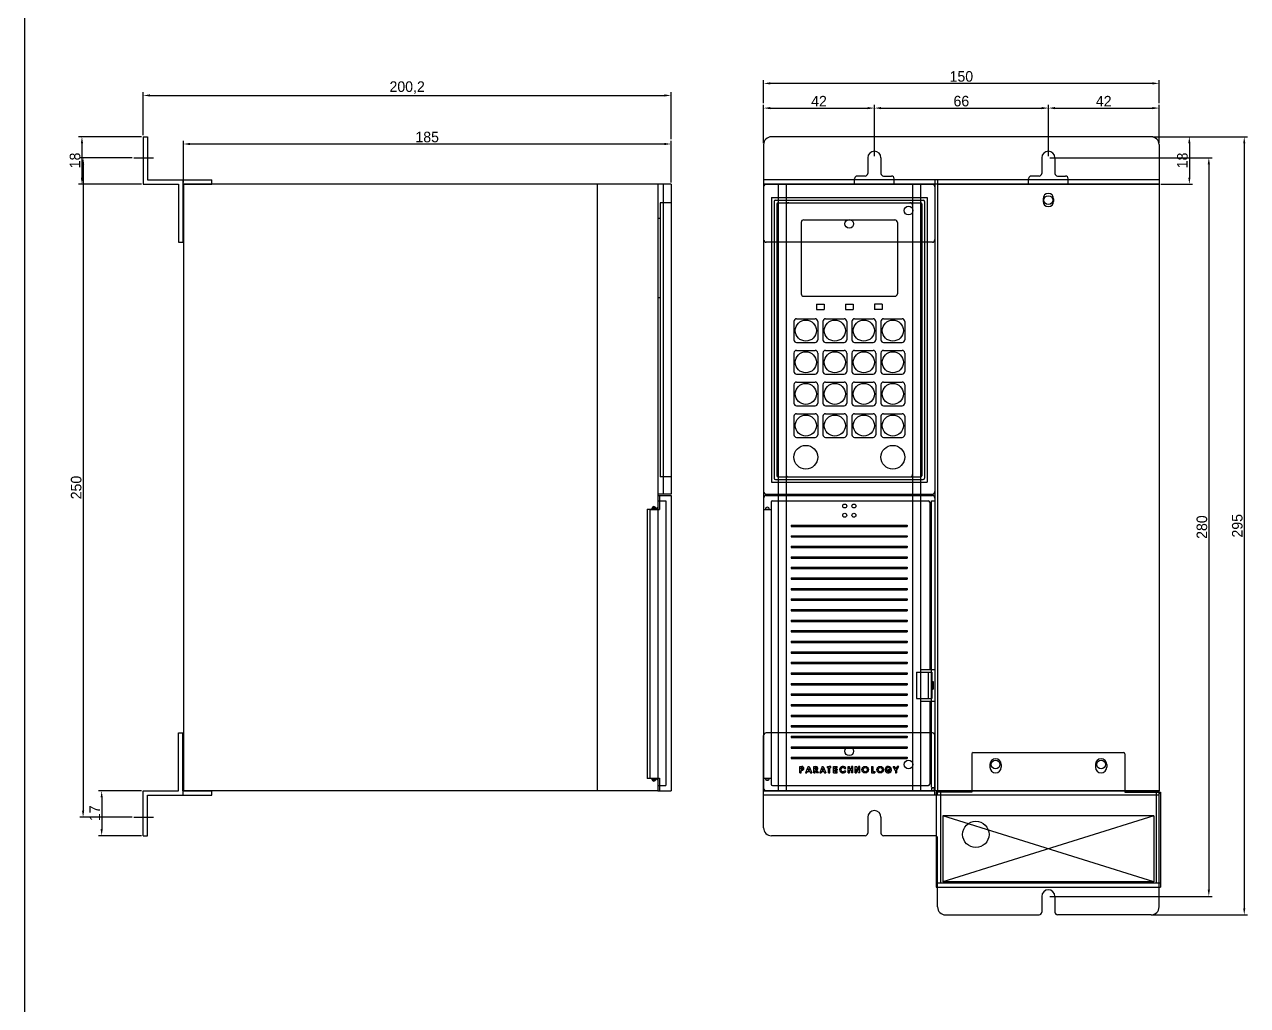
# Model space of a CAD drawing. Header units: millimetres. Extents: x 9994 to 11729, y -2993 to -1712.
# Drawn here: x 9994.4 to 10458.3, y -2621.2 to -2249.3 of the extents above; entities that cross this region are included whole.
import ezdxf

# ---------------------------------------------------------------- set-up
doc = ezdxf.new("R2010")
doc.units = ezdxf.units.MM
for name, color, linetype in [('CASE', 7, 'Continuous'), ('CASE BRACKET', 7, 'Continuous'), ('CASE COVER', 7, 'Continuous'), ('FAN', 7, 'Continuous'), ('KEYPAD', 1, 'Continuous'), ('PCB BASE', 7, 'Continuous'), ('PCB BODY', 7, 'Continuous'), ('PCB COVER', 7, 'Continuous'), ('방열판', 7, 'Continuous')]:
    doc.layers.add(name, color=color, linetype=linetype)
doc.dimstyles.new('ISO-25', dxfattribs={"dimtxt": 4, "dimasz": 2.5, "dimexe": 1.25, "dimexo": 0.625, "dimtad": 1, "dimtxsty": 'Standard', "dimcen": 2.5, "dimclrd": 6, "dimclre": 6, "dimclrt": 1, "dimadec": 0, "dimazin": 0, "dimtfac": 1, "dimtmove": 0, "dimatfit": 3, "dimfxl": 1, "dimarcsym": 0})
doc.dimstyles.get("Standard").update_dxf_attribs({"dimtxt": 4, "dimasz": 2, "dimexe": 0.4, "dimexo": 0.9, "dimgap": 0.9, "dimtad": 1, "dimdsep": 46, "dimtxsty": 'Standard', "dimcen": 0.09, "dimclrd": 6, "dimclre": 6, "dimclrt": 4, "dimadec": 0, "dimazin": 2, "dimtfac": 1, "dimtofl": 0, "dimtmove": 0, "dimatfit": 3, "dimfxl": 1, "dimtolj": 1, "dimtzin": 0, "dimarcsym": 0})

# ---------------------------------------------------------------- blocks, each defined once
blk = doc.blocks.new('*D604')
at = {"color": 6, "lineweight": -2, "transparency": 16777216}
for p, q in [((10054.64, -2309.19), (10054.64, -2293.32)), ((10237.14, -2294.57), (10057.14, -2294.57)), ((10239.64, -2309.19), (10239.64, -2293.32))]:
    blk.add_line(p, q, dxfattribs=at)
at = {"color": 6, "transparency": 16777216}
for points in [[(10057.14, -2294.15), (10057.14, -2294.98), (10054.64, -2294.57)], [(10237.14, -2294.15), (10237.14, -2294.98), (10239.64, -2294.57)]]:
    blk.add_solid(points, dxfattribs=at)
at = {"layer": 'Defpoints', "color": 0, "transparency": 16777216}
for p in [(10054.64, -2294.57), (10054.64, -2309.81), (10239.64, -2309.81)]:
    blk.add_point(p, dxfattribs=at)
at = {"color": 1, "transparency": 16777216, "insert": (10147.14, -2291.94), "char_height": 4, "attachment_point": 5}
blk.add_mtext('185', dxfattribs=at)
blk = doc.blocks.new('*D605')
at = {"color": 6, "lineweight": -2, "transparency": 16777216}
for p, q in [((10039.44, -2291.19), (10039.44, -2274.9)), ((10041.94, -2276.15), (10237.14, -2276.15)), ((10239.64, -2292.69), (10239.64, -2274.9))]:
    blk.add_line(p, q, dxfattribs=at)
at = {"color": 6, "transparency": 16777216}
for points in [[(10041.94, -2275.74), (10041.94, -2276.57), (10039.44, -2276.15)], [(10237.14, -2275.74), (10237.14, -2276.57), (10239.64, -2276.15)]]:
    blk.add_solid(points, dxfattribs=at)
at = {"layer": 'Defpoints', "color": 0, "transparency": 16777216}
for p in [(10239.64, -2276.15), (10039.44, -2291.81), (10239.64, -2293.32)]:
    blk.add_point(p, dxfattribs=at)
at = {"color": 1, "transparency": 16777216, "insert": (10139.54, -2273.19), "char_height": 4, "attachment_point": 5}
blk.add_mtext('200,2', dxfattribs=at)
blk = doc.blocks.new('*D623')
at = {"color": 6, "lineweight": -2, "transparency": 16777216}
for p, q in [((10383.39, -2299.81), (10444.9, -2299.81)), ((10443.65, -2302.31), (10443.65, -2577.31)), ((10383.39, -2579.81), (10444.9, -2579.81))]:
    blk.add_line(p, q, dxfattribs=at)
at = {"color": 6, "transparency": 16777216}
for points in [[(10443.23, -2302.31), (10444.07, -2302.31), (10443.65, -2299.81)], [(10443.23, -2577.31), (10444.07, -2577.31), (10443.65, -2579.81)]]:
    blk.add_solid(points, dxfattribs=at)
at = {"layer": 'Defpoints', "color": 0, "transparency": 16777216}
for p in [(10382.77, -2299.81), (10382.77, -2579.81), (10443.65, -2579.81)]:
    blk.add_point(p, dxfattribs=at)
at = {"color": 1, "transparency": 16777216, "insert": (10441.03, -2439.81), "char_height": 4, "attachment_point": 5, "rotation": 90}
blk.add_mtext('280', dxfattribs=at)
blk = doc.blocks.new('*D624')
at = {"color": 6, "lineweight": -2, "transparency": 16777216}
for p, q in [((10422.39, -2291.81), (10458.33, -2291.81)), ((10457.08, -2294.31), (10457.08, -2584.31)), ((10422.39, -2586.81), (10458.33, -2586.81))]:
    blk.add_line(p, q, dxfattribs=at)
at = {"color": 6, "transparency": 16777216}
for points in [[(10456.67, -2294.31), (10457.5, -2294.31), (10457.08, -2291.81)], [(10456.67, -2584.31), (10457.5, -2584.31), (10457.08, -2586.81)]]:
    blk.add_solid(points, dxfattribs=at)
at = {"layer": 'Defpoints', "color": 0, "transparency": 16777216}
for p in [(10421.77, -2291.81), (10421.77, -2586.81), (10457.08, -2586.81)]:
    blk.add_point(p, dxfattribs=at)
at = {"color": 1, "transparency": 16777216, "insert": (10454.46, -2439.31), "char_height": 4, "attachment_point": 5, "rotation": 90}
blk.add_mtext('295', dxfattribs=at)
blk = doc.blocks.new('*D625')
at = {"color": 6, "lineweight": -2, "transparency": 16777216}
for p, q in [((10274.77, -2294.19), (10274.77, -2279.7)), ((10277.27, -2280.95), (10314.27, -2280.95)), ((10316.77, -2299.19), (10316.77, -2279.7))]:
    blk.add_line(p, q, dxfattribs=at)
at = {"color": 6, "transparency": 16777216}
for points in [[(10277.27, -2280.54), (10277.27, -2281.37), (10274.77, -2280.95)], [(10314.27, -2280.54), (10314.27, -2281.37), (10316.77, -2280.95)]]:
    blk.add_solid(points, dxfattribs=at)
at = {"layer": 'Defpoints', "color": 0, "transparency": 16777216}
for p in [(10316.77, -2280.95), (10274.77, -2294.81), (10316.77, -2299.81)]:
    blk.add_point(p, dxfattribs=at)
at = {"color": 1, "transparency": 16777216, "insert": (10295.77, -2278.33), "char_height": 4, "attachment_point": 5}
blk.add_mtext('42', dxfattribs=at)
blk = doc.blocks.new('*D626')
at = {"color": 6, "lineweight": -2, "transparency": 16777216}
for p, q in [((10316.77, -2299.19), (10316.77, -2279.7)), ((10319.27, -2280.95), (10380.27, -2280.95)), ((10382.77, -2299.19), (10382.77, -2279.7))]:
    blk.add_line(p, q, dxfattribs=at)
at = {"color": 6, "transparency": 16777216}
for points in [[(10319.27, -2280.54), (10319.27, -2281.37), (10316.77, -2280.95)], [(10380.27, -2280.54), (10380.27, -2281.37), (10382.77, -2280.95)]]:
    blk.add_solid(points, dxfattribs=at)
at = {"layer": 'Defpoints', "color": 0, "transparency": 16777216}
for p in [(10382.77, -2280.95), (10316.77, -2299.81), (10382.77, -2299.81)]:
    blk.add_point(p, dxfattribs=at)
at = {"color": 1, "transparency": 16777216, "insert": (10349.77, -2278.33), "char_height": 4, "attachment_point": 5}
blk.add_mtext('66', dxfattribs=at)
blk = doc.blocks.new('*D627')
at = {"color": 6, "lineweight": -2, "transparency": 16777216}
for p, q in [((10382.77, -2299.19), (10382.77, -2279.7)), ((10385.27, -2280.95), (10422.27, -2280.95)), ((10424.77, -2294.19), (10424.77, -2279.7))]:
    blk.add_line(p, q, dxfattribs=at)
at = {"color": 6, "transparency": 16777216}
for points in [[(10385.27, -2280.54), (10385.27, -2281.37), (10382.77, -2280.95)], [(10422.27, -2280.54), (10422.27, -2281.37), (10424.77, -2280.95)]]:
    blk.add_solid(points, dxfattribs=at)
at = {"layer": 'Defpoints', "color": 0, "transparency": 16777216}
for p in [(10424.77, -2280.95), (10424.77, -2294.81), (10382.77, -2299.81)]:
    blk.add_point(p, dxfattribs=at)
at = {"color": 1, "transparency": 16777216, "insert": (10403.77, -2278.33), "char_height": 4, "attachment_point": 5}
blk.add_mtext('42', dxfattribs=at)
blk = doc.blocks.new('*D453')
at = {"color": 6, "lineweight": -2, "transparency": 16777216}
for p, q in [((10274.77, -2279.08), (10274.77, -2270.34)), ((10422.27, -2271.59), (10277.27, -2271.59)), ((10424.77, -2279.08), (10424.77, -2270.34))]:
    blk.add_line(p, q, dxfattribs=at)
at = {"color": 6, "transparency": 16777216}
for points in [[(10277.27, -2271.18), (10277.27, -2272.01), (10274.77, -2271.59)], [(10422.27, -2271.18), (10422.27, -2272.01), (10424.77, -2271.59)]]:
    blk.add_solid(points, dxfattribs=at)
at = {"layer": 'Defpoints', "color": 0, "transparency": 16777216}
for p in [(10274.77, -2271.59), (10274.77, -2279.7), (10424.77, -2279.7)]:
    blk.add_point(p, dxfattribs=at)
at = {"color": 1, "transparency": 16777216, "insert": (10349.77, -2268.97), "char_height": 4, "attachment_point": 5}
blk.add_mtext('150', dxfattribs=at)
blk = doc.blocks.new('*D645')
at = {"color": 6, "lineweight": -2, "transparency": 16777216}
for p, q in [((10038.81, -2291.81), (10014.93, -2291.81)), ((10016.18, -2294.31), (10016.18, -2307.31)), ((10038.81, -2309.81), (10014.93, -2309.81))]:
    blk.add_line(p, q, dxfattribs=at)
at = {"color": 6, "transparency": 16777216}
for points in [[(10015.76, -2294.31), (10016.59, -2294.31), (10016.18, -2291.81)], [(10015.76, -2307.31), (10016.59, -2307.31), (10016.18, -2309.81)]]:
    blk.add_solid(points, dxfattribs=at)
at = {"layer": 'Defpoints', "color": 0, "transparency": 16777216}
for p in [(10039.44, -2291.81), (10016.18, -2309.81), (10039.44, -2309.81)]:
    blk.add_point(p, dxfattribs=at)
at = {"color": 1, "transparency": 16777216, "insert": (10013.55, -2300.81), "char_height": 4, "attachment_point": 5, "rotation": 90}
blk.add_mtext('18', dxfattribs=at)
blk = doc.blocks.new('*D646')
at = {"color": 6, "lineweight": -2, "transparency": 16777216}
for p, q in [((10038.81, -2539.81), (10022.41, -2539.81)), ((10023.66, -2542.31), (10023.66, -2554.31)), ((10038.81, -2556.81), (10022.41, -2556.81))]:
    blk.add_line(p, q, dxfattribs=at)
at = {"color": 6, "transparency": 16777216}
for points in [[(10023.24, -2542.31), (10024.07, -2542.31), (10023.66, -2539.81)], [(10023.24, -2554.31), (10024.07, -2554.31), (10023.66, -2556.81)]]:
    blk.add_solid(points, dxfattribs=at)
at = {"layer": 'Defpoints', "color": 0, "transparency": 16777216}
for p in [(10039.44, -2539.81), (10023.66, -2556.81), (10039.44, -2556.81)]:
    blk.add_point(p, dxfattribs=at)
at = {"color": 1, "transparency": 16777216, "insert": (10021.03, -2548.31), "char_height": 4, "attachment_point": 5, "rotation": 90}
blk.add_mtext('17', dxfattribs=at)
blk = doc.blocks.new('*D647')
at = {"color": 6, "lineweight": -2, "transparency": 16777216}
for p, q in [((10035.27, -2299.81), (10015.37, -2299.81)), ((10016.62, -2302.31), (10016.62, -2547.31)), ((10035.27, -2549.81), (10015.37, -2549.81))]:
    blk.add_line(p, q, dxfattribs=at)
at = {"color": 6, "transparency": 16777216}
for points in [[(10016.2, -2302.31), (10017.04, -2302.31), (10016.62, -2299.81)], [(10016.2, -2547.31), (10017.04, -2547.31), (10016.62, -2549.81)]]:
    blk.add_solid(points, dxfattribs=at)
at = {"layer": 'Defpoints', "color": 0, "transparency": 16777216}
for p in [(10035.89, -2299.81), (10016.62, -2549.81), (10035.89, -2549.81)]:
    blk.add_point(p, dxfattribs=at)
at = {"color": 1, "transparency": 16777216, "insert": (10014, -2424.81), "char_height": 4, "attachment_point": 5, "rotation": 90}
blk.add_mtext('250', dxfattribs=at)
blk = doc.blocks.new('*D574')
at = {"layer": 'CASE', "color": 6, "lineweight": -2, "transparency": 16777216}
for p, q in [((10422.39, -2291.81), (10437.51, -2291.81)), ((10436.26, -2294.31), (10436.26, -2307.31)), ((10425.39, -2309.81), (10437.51, -2309.81))]:
    blk.add_line(p, q, dxfattribs=at)
at = {"layer": 'CASE', "color": 6, "transparency": 16777216}
for points in [[(10435.84, -2294.31), (10436.68, -2294.31), (10436.26, -2291.81)], [(10435.84, -2307.31), (10436.68, -2307.31), (10436.26, -2309.81)]]:
    blk.add_solid(points, dxfattribs=at)
at = {"layer": 'Defpoints', "color": 0, "transparency": 16777216}
for p in [(10421.77, -2291.81), (10424.77, -2309.81), (10436.26, -2309.81)]:
    blk.add_point(p, dxfattribs=at)
at = {"layer": 'CASE', "color": 1, "transparency": 16777216, "insert": (10433.63, -2300.81), "char_height": 4, "attachment_point": 5, "rotation": 90}
blk.add_mtext('18', dxfattribs=at)

msp = doc.modelspace()

# ---------------------------------------------------------------- linework, layer by layer
msp.add_line((9994.37, -1711.875), (9994.37, -2993.143))
at = {"layer": 'CASE'}
for p, q in [((10211.638, -2309.815), (10054.638, -2309.815)), ((10054.638, -2309.815), (10054.638, -2539.815)), ((10211.638, -2309.815), (10211.638, -2539.815)), ((10274.768, -2309.815), (10274.768, -2539.815)), ((10274.768, -2309.815), (10339.768, -2309.815)), ((10339.768, -2309.815), (10339.768, -2539.815)), ((10340.768, -2309.815), (10340.768, -2539.815)), ((10340.768, -2309.815), (10351.768, -2309.815)), ((10342.168, -2309.815), (10423.368, -2309.815)), ((10424.768, -2309.815), (10424.768, -2539.815)), ((10338.468, -2538.415), (10338.468, -2429.815)), ((10338.468, -2429.815), (10339.668, -2429.815)), ((10338.568, -2429.915), (10339.768, -2429.915)), ((10211.638, -2539.815), (10054.638, -2539.815)), ((10211.638, -2539.815), (10054.638, -2539.815)), ((10274.768, -2539.815), (10339.768, -2539.815)), ((10274.768, -2539.815), (10339.768, -2539.815)), ((10338.468, -2538.615), (10338.468, -2539.815)), ((10338.568, -2538.515), (10339.768, -2538.515)), ((10338.568, -2538.615), (10339.668, -2538.615)), ((10339.668, -2538.615), (10339.668, -2539.815)), ((10340.768, -2539.815), (10351.768, -2539.815)), ((10342.168, -2539.815), (10423.368, -2539.815)), ((10413.768, -2539.815), (10424.768, -2539.815))]:
    msp.add_line(p, q, dxfattribs=at)
at = {"layer": 'CASE', "color": 5}
for p, q in [((10353.768, -2525.815), (10353.768, -2540.315)), ((10354.268, -2525.315), (10411.268, -2525.315)), ((10411.768, -2525.815), (10411.768, -2540.315)), ((10360.618, -2529.815), (10360.618, -2530.815)), ((10364.918, -2529.815), (10364.918, -2530.815)), ((10400.618, -2529.815), (10400.618, -2530.815)), ((10404.918, -2529.815), (10404.918, -2530.815)), ((10340.268, -2540.315), (10340.268, -2576.315)), ((10353.768, -2540.315), (10340.268, -2540.315)), ((10341.868, -2540.315), (10341.868, -2574.715)), ((10411.768, -2540.315), (10425.268, -2540.315)), ((10423.668, -2540.315), (10423.668, -2574.715)), ((10425.268, -2540.315), (10425.268, -2576.315)), ((10340.268, -2574.715), (10425.268, -2574.715)), ((10340.268, -2576.315), (10425.268, -2576.315))]:
    msp.add_line(p, q, dxfattribs=at)
at = {"layer": 'CASE'}
msp.add_circle((10382.768, -2315.815), 1.65, dxfattribs=at)
at = {"layer": 'CASE', "color": 5}
msp.add_circle((10355.268, -2556.315), 5, dxfattribs=at)
for centre, radius, start, end in [((10354.268, -2525.815), 0.5, 90, 180), ((10362.768, -2529.815), 2.15, 0, 180), ((10402.768, -2529.815), 2.15, 0, 180), ((10411.268, -2525.815), 0.5, 0, 90), ((10362.768, -2530.815), 2.15, 180, 0), ((10402.768, -2530.815), 2.15, 180, 0), ((10340.768, -2540.815), 0.5, 90, 180), ((10424.768, -2540.815), 0.5, 0, 90)]:
    msp.add_arc(centre, radius, start, end, dxfattribs=at)
at = {"layer": 'CASE BRACKET', "color": 2}
for p, q in [((10039.438, -2291.815), (10041.038, -2291.815)), ((10039.438, -2291.815), (10039.438, -2309.815)), ((10041.038, -2291.815), (10041.038, -2308.215)), ((10421.768, -2291.815), (10277.768, -2291.815)), ((10274.768, -2294.815), (10274.768, -2330.815)), ((10424.768, -2294.815), (10424.768, -2309.815)), ((10035.891, -2299.815), (10043.346, -2299.815)), ((10314.268, -2299.815), (10314.268, -2305.715)), ((10319.268, -2299.815), (10319.268, -2305.715)), ((10380.268, -2299.815), (10380.268, -2305.715)), ((10385.268, -2299.815), (10385.268, -2305.715)), ((10039.438, -2309.815), (10052.838, -2309.815)), ((10041.038, -2308.215), (10065.438, -2308.215)), ((10052.838, -2309.815), (10052.838, -2331.815)), ((10054.438, -2308.215), (10054.438, -2331.815)), ((10054.438, -2309.815), (10065.438, -2309.815)), ((10065.438, -2309.815), (10065.438, -2308.215)), ((10424.768, -2308.215), (10274.768, -2308.215)), ((10424.768, -2309.815), (10274.768, -2309.815)), ((10309.268, -2308.215), (10309.268, -2307.715)), ((10309.268, -2309.815), (10309.268, -2308.215)), ((10313.268, -2306.715), (10310.268, -2306.715)), ((10320.268, -2306.715), (10323.268, -2306.715)), ((10324.268, -2308.215), (10324.268, -2307.715)), ((10324.268, -2309.815), (10324.268, -2308.215)), ((10339.768, -2308.215), (10339.768, -2330.815)), ((10340.768, -2308.215), (10340.768, -2309.815)), ((10375.268, -2308.215), (10375.268, -2307.715)), ((10375.268, -2309.815), (10375.268, -2308.215)), ((10379.268, -2306.715), (10376.268, -2306.715)), ((10386.268, -2306.715), (10389.268, -2306.715)), ((10390.268, -2308.215), (10390.268, -2307.715)), ((10390.268, -2309.815), (10390.268, -2308.215)), ((10052.838, -2331.815), (10054.438, -2331.815)), ((10338.768, -2331.815), (10275.768, -2331.815)), ((10052.838, -2539.815), (10052.838, -2517.815)), ((10052.838, -2517.815), (10054.438, -2517.815)), ((10054.438, -2539.815), (10054.438, -2517.815)), ((10274.768, -2553.815), (10274.768, -2518.815)), ((10338.768, -2517.815), (10275.768, -2517.815)), ((10339.768, -2541.415), (10339.768, -2518.815)), ((10039.438, -2556.815), (10039.438, -2539.815)), ((10039.438, -2539.815), (10052.838, -2539.815)), ((10041.038, -2541.415), (10065.438, -2541.415)), ((10041.038, -2556.815), (10041.038, -2541.415)), ((10054.438, -2539.815), (10054.438, -2541.415)), ((10054.438, -2539.815), (10065.438, -2539.815)), ((10065.438, -2541.415), (10065.438, -2539.815)), ((10424.768, -2539.815), (10274.768, -2539.815)), ((10424.768, -2541.415), (10274.768, -2541.415)), ((10340.768, -2541.415), (10340.768, -2539.815)), ((10424.768, -2583.815), (10424.768, -2539.815)), ((10035.891, -2549.815), (10043.346, -2549.815)), ((10314.268, -2549.815), (10314.268, -2555.815)), ((10319.268, -2549.815), (10319.268, -2555.815)), ((10039.438, -2556.815), (10041.038, -2556.815)), ((10313.268, -2556.815), (10277.768, -2556.815)), ((10339.768, -2556.815), (10320.268, -2556.815)), ((10340.768, -2583.815), (10340.768, -2557.815)), ((10380.268, -2579.815), (10380.268, -2585.815)), ((10385.268, -2579.815), (10385.268, -2585.815)), ((10343.768, -2586.815), (10379.268, -2586.815)), ((10421.768, -2586.815), (10386.268, -2586.815))]:
    msp.add_line(p, q, dxfattribs=at)
for centre in [(10329.768, -2319.815), (10307.268, -2324.815), (10307.268, -2524.815), (10329.768, -2529.815)]:
    msp.add_circle(centre, 1.65, dxfattribs=at)
for centre, radius, start, end in [((10277.768, -2294.815), 3, 90, 180), ((10421.768, -2294.815), 3, 0, 90), ((10316.768, -2299.815), 2.5, 0, 180), ((10382.768, -2299.815), 2.5, 0, 180), ((10313.268, -2305.715), 1, 270, 0), ((10320.268, -2305.715), 1, 180, 270), ((10379.268, -2305.715), 1, 270, 0), ((10386.268, -2305.715), 1, 180, 270), ((10310.268, -2307.715), 1, 90, 180), ((10323.268, -2307.715), 1, 360, 90), ((10376.268, -2307.715), 1, 90, 180), ((10389.268, -2307.715), 1, 360, 90), ((10275.768, -2330.815), 1, 180, 270), ((10338.768, -2330.815), 1, 270, 0), ((10275.768, -2518.815), 1, 90, 180), ((10338.768, -2518.815), 1, 0, 90), ((10316.768, -2549.815), 2.5, 0, 180), ((10277.768, -2553.815), 3, 180, 270), ((10313.268, -2555.815), 1, 270, 0), ((10320.268, -2555.815), 1, 180, 270), ((10339.768, -2557.815), 1, 0, 90), ((10382.768, -2579.815), 2.5, 0, 180), ((10343.768, -2583.815), 3, 180, 270), ((10421.768, -2583.815), 3, 270, 0), ((10379.268, -2585.815), 1, 270, 0), ((10386.268, -2585.815), 1, 180, 270)]:
    msp.add_arc(centre, radius, start, end, dxfattribs=at)
at = {"layer": 'CASE COVER'}
for p, q in [((10424.768, -2309.815), (10340.768, -2309.815)), ((10340.768, -2309.815), (10340.768, -2539.815)), ((10413.768, -2309.815), (10424.768, -2309.815)), ((10424.768, -2309.815), (10424.768, -2539.815)), ((10380.768, -2315.315), (10380.768, -2316.315)), ((10384.768, -2315.315), (10384.768, -2316.315)), ((10424.768, -2539.815), (10340.768, -2539.815))]:
    msp.add_line(p, q, dxfattribs=at)
for centre, start, end in [((10382.768, -2315.315), 0, 180), ((10382.768, -2316.315), 180, 0)]:
    msp.add_arc(centre, 2, start, end, dxfattribs=at)
at = {"layer": 'FAN', "color": 5}
for p, q in [((10342.768, -2549.315), (10342.768, -2574.315)), ((10422.768, -2549.315), (10342.768, -2574.315)), ((10422.768, -2574.315), (10342.768, -2549.315)), ((10422.768, -2549.315), (10342.768, -2549.315)), ((10422.768, -2549.315), (10422.768, -2574.315)), ((10422.768, -2574.315), (10342.768, -2574.315))]:
    msp.add_line(p, q, dxfattribs=at)
at = {"layer": 'KEYPAD'}
for p, q in [((10283.268, -2317.815), (10283.268, -2419.815)), ((10284.268, -2316.815), (10330.268, -2316.815)), ((10331.268, -2317.815), (10331.268, -2419.815)), ((10289.018, -2324.315), (10289.018, -2351.315)), ((10290.018, -2323.315), (10324.518, -2323.315)), ((10325.518, -2324.315), (10325.518, -2351.315)), ((10290.018, -2352.315), (10324.518, -2352.315)), ((10294.768, -2355.315), (10294.768, -2357.315)), ((10294.768, -2355.315), (10297.768, -2355.315)), ((10297.768, -2355.315), (10297.768, -2357.315)), ((10305.768, -2355.315), (10305.768, -2357.315)), ((10305.768, -2355.315), (10308.768, -2355.315)), ((10308.768, -2355.315), (10308.768, -2357.315)), ((10316.768, -2355.315), (10316.768, -2357.315)), ((10319.768, -2355.315), (10316.768, -2355.315)), ((10319.768, -2355.315), (10319.768, -2357.315)), ((10287.268, -2360.815), (10294.268, -2360.815)), ((10294.768, -2357.315), (10297.768, -2357.315)), ((10298.268, -2360.815), (10305.268, -2360.815)), ((10305.768, -2357.315), (10308.768, -2357.315)), ((10309.268, -2360.815), (10316.268, -2360.815)), ((10319.768, -2357.315), (10316.768, -2357.315)), ((10320.268, -2360.815), (10327.268, -2360.815)), ((10286.268, -2361.815), (10286.268, -2368.815)), ((10295.268, -2361.815), (10295.268, -2368.815)), ((10297.268, -2361.815), (10297.268, -2368.815)), ((10306.268, -2361.815), (10306.268, -2368.815)), ((10308.268, -2361.815), (10308.268, -2368.815)), ((10317.268, -2361.815), (10317.268, -2368.815)), ((10319.268, -2361.815), (10319.268, -2368.815)), ((10328.268, -2361.815), (10328.268, -2368.815)), ((10287.268, -2369.815), (10294.268, -2369.815)), ((10298.268, -2369.815), (10305.268, -2369.815)), ((10309.268, -2369.815), (10316.268, -2369.815)), ((10320.268, -2369.815), (10327.268, -2369.815)), ((10286.268, -2373.815), (10286.268, -2380.815)), ((10287.268, -2372.815), (10294.268, -2372.815)), ((10295.268, -2373.815), (10295.268, -2380.815)), ((10297.268, -2373.815), (10297.268, -2380.815)), ((10298.268, -2372.815), (10305.268, -2372.815)), ((10306.268, -2373.815), (10306.268, -2380.815)), ((10308.268, -2373.815), (10308.268, -2380.815)), ((10309.268, -2372.815), (10316.268, -2372.815)), ((10317.268, -2373.815), (10317.268, -2380.815)), ((10319.268, -2373.815), (10319.268, -2380.815)), ((10320.268, -2372.815), (10327.268, -2372.815)), ((10328.268, -2373.815), (10328.268, -2380.815)), ((10287.268, -2381.815), (10294.268, -2381.815)), ((10298.268, -2381.815), (10305.268, -2381.815)), ((10309.268, -2381.815), (10316.268, -2381.815)), ((10320.268, -2381.815), (10327.268, -2381.815)), ((10286.268, -2385.815), (10286.268, -2392.815)), ((10287.268, -2384.815), (10294.268, -2384.815)), ((10295.268, -2385.815), (10295.268, -2392.815)), ((10297.268, -2385.815), (10297.268, -2392.815)), ((10298.268, -2384.815), (10305.268, -2384.815)), ((10306.268, -2385.815), (10306.268, -2392.815)), ((10308.268, -2385.815), (10308.268, -2392.815)), ((10309.268, -2384.815), (10316.268, -2384.815)), ((10317.268, -2385.815), (10317.268, -2392.815)), ((10319.268, -2385.815), (10319.268, -2392.815)), ((10320.268, -2384.815), (10327.268, -2384.815)), ((10328.268, -2385.815), (10328.268, -2392.815)), ((10287.268, -2393.815), (10294.268, -2393.815)), ((10298.268, -2393.815), (10305.268, -2393.815)), ((10309.268, -2393.815), (10316.268, -2393.815)), ((10320.268, -2393.815), (10327.268, -2393.815)), ((10286.268, -2397.815), (10286.268, -2404.815)), ((10287.268, -2396.815), (10294.268, -2396.815)), ((10295.268, -2397.815), (10295.268, -2404.815)), ((10297.268, -2397.815), (10297.268, -2404.815)), ((10298.268, -2396.815), (10305.268, -2396.815)), ((10306.268, -2397.815), (10306.268, -2404.815)), ((10308.268, -2397.815), (10308.268, -2404.815)), ((10309.268, -2396.815), (10316.268, -2396.815)), ((10317.268, -2397.815), (10317.268, -2404.815)), ((10319.268, -2397.815), (10319.268, -2404.815)), ((10320.268, -2396.815), (10327.268, -2396.815)), ((10328.268, -2397.815), (10328.268, -2404.815)), ((10287.268, -2405.815), (10294.268, -2405.815)), ((10298.268, -2405.815), (10305.268, -2405.815)), ((10309.268, -2405.815), (10316.268, -2405.815)), ((10320.268, -2405.815), (10327.268, -2405.815)), ((10284.268, -2420.815), (10330.268, -2420.815))]:
    msp.add_line(p, q, dxfattribs=at)
for centre, radius in [((10290.768, -2365.315), 4), ((10301.768, -2365.315), 4), ((10312.768, -2365.315), 4), ((10323.768, -2365.315), 4), ((10290.768, -2377.315), 4), ((10301.768, -2377.315), 4), ((10312.768, -2377.315), 4), ((10323.768, -2377.315), 4), ((10290.768, -2389.315), 4), ((10301.768, -2389.315), 4), ((10312.768, -2389.315), 4), ((10323.768, -2389.315), 4), ((10290.768, -2401.315), 4), ((10301.768, -2401.315), 4), ((10312.768, -2401.315), 4), ((10323.768, -2401.315), 4), ((10290.768, -2413.315), 4.5), ((10323.768, -2413.315), 4.5)]:
    msp.add_circle(centre, radius, dxfattribs=at)
for centre, start, end in [((10284.268, -2317.815), 90, 180), ((10330.268, -2317.815), 0, 90), ((10290.018, -2324.315), 90, 180), ((10324.518, -2324.315), 0, 90), ((10290.018, -2351.315), 180, 270), ((10324.518, -2351.315), 270, 0), ((10287.268, -2361.815), 90, 180), ((10294.268, -2361.815), 0, 90), ((10298.268, -2361.815), 90, 180), ((10305.268, -2361.815), 0, 90), ((10309.268, -2361.815), 90, 180), ((10316.268, -2361.815), 0, 90), ((10320.268, -2361.815), 90, 180), ((10327.268, -2361.815), 0, 90), ((10287.268, -2368.815), 180, 270), ((10294.268, -2368.815), 270, 0), ((10298.268, -2368.815), 180, 270), ((10305.268, -2368.815), 270, 0), ((10309.268, -2368.815), 180, 270), ((10316.268, -2368.815), 270, 0), ((10320.268, -2368.815), 180, 270), ((10327.268, -2368.815), 270, 0), ((10287.268, -2373.815), 90, 180), ((10294.268, -2373.815), 0, 90), ((10298.268, -2373.815), 90, 180), ((10305.268, -2373.815), 0, 90), ((10309.268, -2373.815), 90, 180), ((10316.268, -2373.815), 0, 90), ((10320.268, -2373.815), 90, 180), ((10327.268, -2373.815), 0, 90), ((10287.268, -2380.815), 180, 270), ((10294.268, -2380.815), 270, 0), ((10298.268, -2380.815), 180, 270), ((10305.268, -2380.815), 270, 0), ((10309.268, -2380.815), 180, 270), ((10316.268, -2380.815), 270, 0), ((10320.268, -2380.815), 180, 270), ((10327.268, -2380.815), 270, 0), ((10287.268, -2385.815), 90, 180), ((10294.268, -2385.815), 0, 90), ((10298.268, -2385.815), 90, 180), ((10305.268, -2385.815), 0, 90), ((10309.268, -2385.815), 90, 180), ((10316.268, -2385.815), 0, 90), ((10320.268, -2385.815), 90, 180), ((10327.268, -2385.815), 0, 90), ((10287.268, -2392.815), 180, 270), ((10294.268, -2392.815), 270, 0), ((10298.268, -2392.815), 180, 270), ((10305.268, -2392.815), 270, 0), ((10309.268, -2392.815), 180, 270), ((10316.268, -2392.815), 270, 0), ((10320.268, -2392.815), 180, 270), ((10327.268, -2392.815), 270, 0), ((10287.268, -2397.815), 90, 180), ((10294.268, -2397.815), 0, 90), ((10298.268, -2397.815), 90, 180), ((10305.268, -2397.815), 0, 90), ((10309.268, -2397.815), 90, 180), ((10316.268, -2397.815), 0, 90), ((10320.268, -2397.815), 90, 180), ((10327.268, -2397.815), 0, 90), ((10287.268, -2404.815), 180, 270), ((10294.268, -2404.815), 270, 0), ((10298.268, -2404.815), 180, 270), ((10305.268, -2404.815), 270, 0), ((10309.268, -2404.815), 180, 270), ((10316.268, -2404.815), 270, 0), ((10320.268, -2404.815), 180, 270), ((10327.268, -2404.815), 270, 0), ((10284.268, -2419.815), 180, 270), ((10330.268, -2419.815), 270, 0)]:
    msp.add_arc(centre, 1, start, end, dxfattribs=at)
at = {"layer": 'PCB BASE'}
for p, q in [((10234.638, -2309.815), (10211.638, -2309.815)), ((10211.638, -2309.815), (10211.638, -2539.815)), ((10234.638, -2309.815), (10234.638, -2433.015)), ((10211.638, -2314.815), (10211.638, -2534.815)), ((10230.638, -2433.015), (10230.638, -2535.115)), ((10230.638, -2433.015), (10234.638, -2433.015)), ((10232.388, -2432.765), (10232.388, -2433.015)), ((10233.888, -2432.765), (10232.388, -2432.765)), ((10234.638, -2432.315), (10233.888, -2433.015)), ((10233.888, -2433.015), (10233.888, -2432.765)), ((10234.638, -2535.115), (10230.638, -2535.115)), ((10232.388, -2535.365), (10232.388, -2535.115)), ((10233.888, -2535.365), (10232.388, -2535.365)), ((10233.888, -2535.115), (10233.888, -2535.365)), ((10234.638, -2535.815), (10233.888, -2535.115)), ((10234.638, -2535.115), (10234.638, -2539.815)), ((10234.638, -2539.815), (10211.638, -2539.815))]:
    msp.add_line(p, q, dxfattribs=at)
for centre, start, end in [((10233.138, -2432.765), 0, 180), ((10233.138, -2535.365), 180, 0)]:
    msp.add_arc(centre, 0.75, start, end, dxfattribs=at)
at = {"layer": 'PCB BODY'}
for p, q in [((10234.638, -2309.815), (10234.638, -2427.315)), ((10239.638, -2309.815), (10234.638, -2309.815)), ((10236.638, -2309.815), (10236.638, -2427.315)), ((10239.638, -2309.815), (10239.638, -2427.315)), ((10275.768, -2309.815), (10338.768, -2309.815)), ((10280.268, -2309.815), (10280.268, -2427.315)), ((10283.268, -2309.815), (10283.268, -2427.315)), ((10331.268, -2309.815), (10331.268, -2427.315)), ((10334.268, -2309.815), (10334.268, -2427.315)), ((10274.768, -2310.815), (10274.768, -2426.315)), ((10277.768, -2314.815), (10336.768, -2314.815)), ((10277.768, -2314.815), (10277.768, -2422.815)), ((10336.768, -2314.815), (10336.768, -2422.815)), ((10339.768, -2310.815), (10339.768, -2426.315)), ((10235.536, -2316.815), (10235.536, -2420.815)), ((10239.638, -2316.815), (10235.536, -2316.815)), ((10278.768, -2316.315), (10278.768, -2421.315)), ((10279.268, -2315.815), (10335.268, -2315.815)), ((10279.768, -2317.315), (10279.768, -2420.315)), ((10280.268, -2316.815), (10334.268, -2316.815)), ((10283.268, -2316.815), (10331.268, -2316.815)), ((10334.768, -2317.315), (10334.768, -2420.315)), ((10335.768, -2316.315), (10335.768, -2421.315)), ((10235.536, -2322.815), (10234.638, -2322.815)), ((10234.638, -2352.815), (10235.536, -2352.815)), ((10239.638, -2420.815), (10235.536, -2420.815)), ((10279.268, -2421.815), (10335.268, -2421.815)), ((10280.268, -2420.815), (10334.268, -2420.815)), ((10283.268, -2420.815), (10331.268, -2420.815)), ((10277.768, -2422.815), (10336.768, -2422.815)), ((10239.638, -2427.315), (10234.638, -2427.315)), ((10275.768, -2427.315), (10338.768, -2427.315))]:
    msp.add_line(p, q, dxfattribs=at)
for centre, radius, start, end in [((10275.768, -2310.815), 1, 90, 180), ((10338.768, -2310.815), 1, 0, 90), ((10279.268, -2316.315), 0.5, 90, 180), ((10280.268, -2317.315), 0.5, 90, 180), ((10334.268, -2317.315), 0.5, 0, 90), ((10335.268, -2316.315), 0.5, 0, 90), ((10279.268, -2421.315), 0.5, 180, 270), ((10280.268, -2420.315), 0.5, 180, 270), ((10334.268, -2420.315), 0.5, 270, 0), ((10335.268, -2421.315), 0.5, 270, 0), ((10275.768, -2426.315), 1, 180, 270), ((10338.768, -2426.315), 1, 270, 0)]:
    msp.add_arc(centre, radius, start, end, dxfattribs=at)
at = {"layer": 'PCB COVER'}
for p, q in [((10234.638, -2427.815), (10239.638, -2427.815)), ((10234.638, -2427.815), (10234.638, -2433.115)), ((10234.638, -2429.815), (10235.238, -2429.815)), ((10235.238, -2427.815), (10235.238, -2433.115)), ((10235.238, -2429.815), (10237.638, -2429.815)), ((10237.638, -2429.815), (10237.638, -2537.815)), ((10239.638, -2427.815), (10239.638, -2539.815)), ((10274.768, -2428.815), (10274.768, -2538.815)), ((10275.768, -2427.815), (10338.768, -2427.815)), ((10277.568, -2430.315), (10277.568, -2537.315)), ((10278.068, -2429.815), (10337.268, -2429.815)), ((10280.268, -2427.815), (10280.268, -2539.815)), ((10283.268, -2427.815), (10283.268, -2539.815)), ((10331.268, -2427.815), (10331.268, -2539.815)), ((10334.268, -2427.815), (10334.268, -2539.815)), ((10337.768, -2430.315), (10337.768, -2493.815)), ((10339.768, -2428.815), (10339.768, -2493.815)), ((10231.638, -2433.115), (10231.638, -2535.015)), ((10231.638, -2433.115), (10235.238, -2433.115)), ((10232.388, -2433.115), (10232.388, -2433.06)), ((10232.388, -2433.06), (10233.888, -2433.06)), ((10233.888, -2433.06), (10233.888, -2433.115)), ((10234.638, -2433.115), (10234.638, -2535.015)), ((10274.768, -2433.115), (10277.568, -2433.115)), ((10275.418, -2433.115), (10275.418, -2433.06)), ((10275.418, -2433.06), (10276.918, -2433.06)), ((10276.918, -2433.06), (10276.918, -2433.115)), ((10285.268, -2439.065), (10285.268, -2439.565)), ((10285.268, -2439.065), (10329.268, -2439.065)), ((10285.268, -2439.565), (10329.268, -2439.565)), ((10329.268, -2439.065), (10329.268, -2439.565)), ((10285.268, -2443.065), (10285.268, -2443.565)), ((10285.268, -2443.065), (10329.268, -2443.065)), ((10285.268, -2443.565), (10329.268, -2443.565)), ((10329.268, -2443.065), (10329.268, -2443.565)), ((10285.268, -2447.065), (10285.268, -2447.565)), ((10285.268, -2447.065), (10329.268, -2447.065)), ((10285.268, -2447.565), (10329.268, -2447.565)), ((10329.268, -2447.065), (10329.268, -2447.565)), ((10285.268, -2451.065), (10285.268, -2451.565)), ((10285.268, -2451.065), (10329.268, -2451.065)), ((10285.268, -2451.565), (10329.268, -2451.565)), ((10329.268, -2451.065), (10329.268, -2451.565)), ((10285.268, -2455.065), (10285.268, -2455.565)), ((10285.268, -2455.065), (10329.268, -2455.065)), ((10285.268, -2455.565), (10329.268, -2455.565)), ((10329.268, -2455.065), (10329.268, -2455.565)), ((10285.268, -2459.065), (10285.268, -2459.565)), ((10285.268, -2459.065), (10329.268, -2459.065)), ((10285.268, -2459.565), (10329.268, -2459.565)), ((10285.268, -2463.065), (10285.268, -2463.565)), ((10285.268, -2463.065), (10329.268, -2463.065)), ((10285.268, -2463.565), (10329.268, -2463.565)), ((10329.268, -2459.065), (10329.268, -2459.565)), ((10329.268, -2463.065), (10329.268, -2463.565)), ((10285.268, -2467.065), (10285.268, -2467.565)), ((10285.268, -2467.065), (10329.268, -2467.065)), ((10285.268, -2467.565), (10329.268, -2467.565)), ((10329.268, -2467.065), (10329.268, -2467.565)), ((10285.268, -2471.065), (10285.268, -2471.565)), ((10285.268, -2471.065), (10329.268, -2471.065)), ((10285.268, -2471.565), (10329.268, -2471.565)), ((10329.268, -2471.065), (10329.268, -2471.565)), ((10285.268, -2475.065), (10285.268, -2475.565)), ((10285.268, -2475.065), (10329.268, -2475.065)), ((10285.268, -2475.565), (10329.268, -2475.565)), ((10329.268, -2475.065), (10329.268, -2475.565)), ((10285.268, -2479.065), (10285.268, -2479.565)), ((10285.268, -2479.065), (10329.268, -2479.065)), ((10285.268, -2479.565), (10329.268, -2479.565)), ((10329.268, -2479.065), (10329.268, -2479.565)), ((10285.268, -2483.065), (10285.268, -2483.565)), ((10285.268, -2483.065), (10329.268, -2483.065)), ((10285.268, -2483.565), (10329.268, -2483.565)), ((10329.268, -2483.065), (10329.268, -2483.565)), ((10285.268, -2487.065), (10285.268, -2487.565)), ((10285.268, -2487.065), (10329.268, -2487.065)), ((10285.268, -2487.565), (10329.268, -2487.565)), ((10285.268, -2491.065), (10285.268, -2491.565)), ((10285.268, -2491.065), (10329.268, -2491.065)), ((10329.268, -2487.065), (10329.268, -2487.565)), ((10329.268, -2491.065), (10329.268, -2491.565)), ((10285.268, -2491.565), (10329.268, -2491.565)), ((10285.268, -2495.065), (10285.268, -2495.565)), ((10285.268, -2495.065), (10329.268, -2495.065)), ((10285.268, -2495.565), (10329.268, -2495.565)), ((10329.268, -2495.065), (10329.268, -2495.565)), ((10332.768, -2494.815), (10332.768, -2504.815)), ((10332.768, -2494.815), (10334.268, -2494.815)), ((10334.268, -2493.815), (10339.768, -2493.815)), ((10334.268, -2494.815), (10338.621, -2494.815)), ((10337.126, -2494.815), (10337.126, -2504.815)), ((10338.621, -2494.815), (10338.621, -2504.815)), ((10285.268, -2499.065), (10285.268, -2499.565)), ((10285.268, -2499.065), (10329.268, -2499.065)), ((10285.268, -2499.565), (10329.268, -2499.565)), ((10329.268, -2499.065), (10329.268, -2499.565)), ((10338.621, -2498.315), (10339.082, -2498.315)), ((10339.082, -2498.315), (10339.082, -2501.315)), ((10285.268, -2503.065), (10285.268, -2503.565)), ((10285.268, -2503.065), (10329.268, -2503.065)), ((10285.268, -2503.565), (10329.268, -2503.565)), ((10329.268, -2503.065), (10329.268, -2503.565)), ((10332.768, -2504.815), (10334.268, -2504.815)), ((10334.268, -2504.815), (10338.621, -2504.815)), ((10338.621, -2501.315), (10339.082, -2501.315)), ((10285.268, -2507.065), (10285.268, -2507.565)), ((10285.268, -2507.065), (10329.268, -2507.065)), ((10285.268, -2507.565), (10329.268, -2507.565)), ((10329.268, -2507.065), (10329.268, -2507.565)), ((10334.268, -2505.815), (10339.768, -2505.815)), ((10337.768, -2505.815), (10337.768, -2537.315)), ((10339.768, -2505.815), (10339.768, -2538.815)), ((10285.268, -2511.065), (10285.268, -2511.565)), ((10285.268, -2511.065), (10329.268, -2511.065)), ((10285.268, -2511.565), (10329.268, -2511.565)), ((10329.268, -2511.065), (10329.268, -2511.565)), ((10285.268, -2515.065), (10285.268, -2515.565)), ((10285.268, -2515.065), (10329.268, -2515.065)), ((10285.268, -2515.565), (10329.268, -2515.565)), ((10285.268, -2519.065), (10285.268, -2519.565)), ((10285.268, -2519.065), (10329.268, -2519.065)), ((10329.268, -2515.065), (10329.268, -2515.565)), ((10329.268, -2519.065), (10329.268, -2519.565)), ((10285.268, -2519.565), (10329.268, -2519.565)), ((10285.268, -2523.065), (10285.268, -2523.565)), ((10285.268, -2523.065), (10329.268, -2523.065)), ((10285.268, -2523.565), (10329.268, -2523.565)), ((10329.268, -2523.065), (10329.268, -2523.565)), ((10285.268, -2527.065), (10285.268, -2527.565)), ((10285.268, -2527.065), (10329.268, -2527.065)), ((10285.268, -2527.565), (10329.268, -2527.565)), ((10329.268, -2527.065), (10329.268, -2527.565)), ((10288.51, -2530.567), (10289.287, -2530.567)), ((10288.51, -2532.985), (10288.51, -2530.567)), ((10288.99, -2532.985), (10288.51, -2532.985)), ((10288.51, -2532.985), (10288.99, -2532.985)), ((10288.99, -2531.047), (10289.287, -2531.047)), ((10288.99, -2531.607), (10288.99, -2531.047)), ((10288.99, -2531.607), (10289.287, -2531.607)), ((10288.99, -2532.087), (10289.287, -2532.087)), ((10288.99, -2532.985), (10288.99, -2532.087)), ((10291.661, -2530.567), (10290.697, -2532.985)), ((10290.697, -2532.985), (10291.213, -2532.985)), ((10291.438, -2532.422), (10291.213, -2532.985)), ((10291.438, -2532.422), (10292.3, -2532.422)), ((10291.869, -2531.341), (10291.629, -2531.942)), ((10291.629, -2531.942), (10292.109, -2531.942)), ((10291.661, -2530.567), (10292.077, -2530.567)), ((10291.869, -2531.341), (10292.109, -2531.942)), ((10292.077, -2530.567), (10293.041, -2532.985)), ((10292.3, -2532.422), (10292.525, -2532.985)), ((10293.041, -2532.985), (10292.525, -2532.985)), ((10292.525, -2532.985), (10293.041, -2532.985)), ((10293.813, -2530.567), (10294.591, -2530.567)), ((10293.813, -2532.985), (10293.813, -2530.567)), ((10293.813, -2532.985), (10294.293, -2532.985)), ((10294.293, -2532.985), (10293.813, -2532.985)), ((10293.813, -2532.985), (10294.293, -2532.985)), ((10294.293, -2531.047), (10294.591, -2531.047)), ((10294.293, -2531.607), (10294.293, -2531.047)), ((10294.293, -2531.607), (10294.591, -2531.607)), ((10294.293, -2532.985), (10294.293, -2532.087)), ((10294.293, -2532.087), (10294.94, -2532.985)), ((10294.852, -2532.041), (10295.531, -2532.984)), ((10295.531, -2532.984), (10294.94, -2532.985)), ((10296.992, -2530.567), (10296.027, -2532.985)), ((10296.027, -2532.985), (10296.544, -2532.985)), ((10296.768, -2532.422), (10296.544, -2532.985)), ((10296.768, -2532.422), (10297.631, -2532.422)), ((10297.2, -2531.341), (10296.96, -2531.942)), ((10296.96, -2531.942), (10297.439, -2531.942)), ((10296.992, -2530.567), (10297.407, -2530.567)), ((10297.2, -2531.341), (10297.439, -2531.942)), ((10297.407, -2530.567), (10298.372, -2532.985)), ((10297.631, -2532.422), (10297.855, -2532.985)), ((10298.372, -2532.985), (10297.855, -2532.985)), ((10297.855, -2532.985), (10298.372, -2532.985)), ((10298.966, -2530.567), (10299.617, -2530.567)), ((10298.966, -2531.047), (10298.966, -2530.567)), ((10298.966, -2531.047), (10299.377, -2531.047)), ((10299.377, -2532.985), (10299.377, -2531.047)), ((10299.377, -2532.985), (10299.857, -2532.985)), ((10300.268, -2530.567), (10299.617, -2530.567)), ((10300.268, -2531.047), (10299.857, -2531.047)), ((10299.857, -2532.985), (10299.857, -2531.047)), ((10300.268, -2531.047), (10300.268, -2530.567)), ((10301.281, -2530.567), (10302.607, -2530.567)), ((10301.281, -2532.985), (10301.281, -2530.567)), ((10301.281, -2532.985), (10302.607, -2532.985)), ((10301.761, -2531.047), (10302.607, -2531.047)), ((10301.761, -2531.536), (10301.761, -2531.047)), ((10301.761, -2531.536), (10302.607, -2531.536)), ((10301.761, -2532.505), (10301.761, -2532.016)), ((10301.761, -2532.016), (10302.607, -2532.016)), ((10301.761, -2532.505), (10302.607, -2532.505)), ((10302.607, -2531.047), (10302.607, -2530.567)), ((10302.607, -2531.536), (10302.607, -2532.016)), ((10302.607, -2532.985), (10302.607, -2532.505)), ((10305.473, -2531.376), (10306, -2531.376)), ((10305.473, -2532.176), (10306, -2532.176)), ((10306.858, -2530.567), (10307.338, -2530.567)), ((10306.858, -2532.985), (10306.858, -2530.567)), ((10306.858, -2532.985), (10307.338, -2532.985)), ((10307.338, -2531.482), (10307.338, -2530.567)), ((10307.721, -2531.482), (10307.338, -2531.482)), ((10307.338, -2532.985), (10307.338, -2531.962)), ((10307.721, -2531.962), (10307.338, -2531.962)), ((10307.721, -2531.482), (10308.103, -2531.482)), ((10307.721, -2531.962), (10308.103, -2531.962)), ((10308.583, -2530.567), (10308.103, -2530.567)), ((10308.103, -2531.482), (10308.103, -2530.567)), ((10308.103, -2532.985), (10308.103, -2531.962)), ((10308.583, -2532.985), (10308.103, -2532.985)), ((10308.583, -2532.985), (10308.583, -2530.567)), ((10309.549, -2530.567), (10310.029, -2530.567)), ((10309.549, -2532.985), (10309.549, -2530.567)), ((10309.549, -2532.985), (10310.029, -2532.985)), ((10310.029, -2530.567), (10310.029, -2530.567)), ((10310.794, -2532.105), (10310.029, -2530.567)), ((10310.029, -2532.985), (10310.029, -2531.447)), ((10310.794, -2532.985), (10310.029, -2531.447)), ((10311.274, -2530.567), (10310.794, -2530.567)), ((10310.794, -2532.105), (10310.794, -2530.567)), ((10311.274, -2532.985), (10310.794, -2532.985)), ((10310.794, -2532.985), (10310.794, -2532.985)), ((10311.274, -2532.985), (10311.274, -2530.567)), ((10315.672, -2530.567), (10315.672, -2532.985)), ((10315.672, -2530.567), (10316.152, -2530.567)), ((10315.672, -2532.985), (10316.899, -2532.985)), ((10316.152, -2530.567), (10316.152, -2532.505)), ((10316.152, -2532.505), (10316.899, -2532.505)), ((10316.899, -2532.505), (10316.899, -2532.985)), ((10321.919, -2531.677), (10321.919, -2532.157)), ((10321.919, -2531.677), (10323.305, -2531.677)), ((10321.919, -2532.157), (10322.727, -2532.157)), ((10323.21, -2531.29), (10322.655, -2531.29)), ((10323.926, -2530.567), (10324.47, -2530.567)), ((10324.736, -2532.089), (10323.926, -2530.567)), ((10324.976, -2531.518), (10324.47, -2530.567)), ((10324.736, -2532.089), (10324.736, -2532.985)), ((10324.736, -2532.985), (10325.216, -2532.985)), ((10324.976, -2531.518), (10325.482, -2530.567)), ((10325.216, -2532.089), (10326.026, -2530.567)), ((10325.216, -2532.089), (10325.216, -2532.985)), ((10326.026, -2530.567), (10325.482, -2530.567)), ((10231.638, -2535.015), (10235.238, -2535.015)), ((10232.388, -2535.015), (10232.388, -2535.07)), ((10232.388, -2535.07), (10233.888, -2535.07)), ((10233.888, -2535.07), (10233.888, -2535.015)), ((10234.638, -2535.015), (10234.638, -2539.815)), ((10234.638, -2537.815), (10235.238, -2537.815)), ((10235.238, -2535.015), (10235.238, -2539.815)), ((10235.238, -2537.815), (10237.638, -2537.815)), ((10274.768, -2535.015), (10277.568, -2535.015)), ((10275.418, -2535.015), (10275.418, -2535.07)), ((10275.418, -2535.07), (10276.918, -2535.07)), ((10276.918, -2535.07), (10276.918, -2535.015)), ((10278.068, -2537.815), (10337.268, -2537.815)), ((10234.638, -2539.815), (10239.638, -2539.815)), ((10275.768, -2539.815), (10338.768, -2539.815))]:
    msp.add_line(p, q, dxfattribs=at)
for centre, radius in [((10305.518, -2431.815), 0.75), ((10309.018, -2431.815), 0.75), ((10305.518, -2435.315), 0.75), ((10309.018, -2435.315), 0.75), ((10313.313, -2531.776), 1.246), ((10313.313, -2531.776), 0.766), ((10318.995, -2531.776), 1.246), ((10318.995, -2531.776), 0.766)]:
    msp.add_circle(centre, radius, dxfattribs=at)
for centre, radius, start, end in [((10275.768, -2428.815), 1, 90, 180), ((10278.068, -2430.315), 0.5, 90, 180), ((10337.268, -2430.315), 0.5, 0, 90), ((10338.768, -2428.815), 1, 0, 90), ((10233.138, -2433.06), 0.75, 0, 180), ((10276.168, -2433.06), 0.75, 0, 180), ((10289.287, -2531.327), 0.76, 270, 90), ((10289.287, -2531.327), 0.28, 270, 90), ((10294.591, -2531.327), 0.76, 290.07397, 90), ((10294.591, -2531.327), 0.28, 270, 90), ((10304.82, -2531.776), 1.246, 18.72276, 341.27724), ((10304.82, -2531.776), 0.766, 31.47272, 328.52728), ((10322.063, -2531.776), 1.246, 22.93688, 4.52933), ((10322.063, -2531.776), 0.766, 39.33687, 330.12783), ((10233.138, -2535.07), 0.75, 180, 0), ((10276.168, -2535.07), 0.75, 180, 0), ((10278.068, -2537.315), 0.5, 180, 270), ((10337.268, -2537.315), 0.5, 270, 0), ((10275.768, -2538.815), 1, 180, 270), ((10338.768, -2538.815), 1, 270, 0)]:
    msp.add_arc(centre, radius, start, end, dxfattribs=at)
at = {"layer": '방열판'}
for p, q in [((10340.768, -2309.815), (10424.768, -2309.815)), ((10340.768, -2309.815), (10340.768, -2539.815)), ((10424.768, -2309.815), (10424.768, -2539.815)), ((10340.768, -2539.815), (10424.768, -2539.815))]:
    msp.add_line(p, q, dxfattribs=at)
at = {"layer": '방열판', "ltscale": 10}
for centre in [(10362.768, -2529.815), (10402.768, -2529.815)]:
    msp.add_circle(centre, 1.65, dxfattribs=at)

# ---------------------------------------------------------------- dimensions: what is measured, and where the dimension line sits
for base, p1, p2, override, picture, middle in [((10274.768, -2271.592), (10424.768, -2279.703), (10274.768, -2279.703), {"dimasz": 2.5, "dimexe": 1.25, "dimexo": 0.625, "dimgap": 0.625, "dimdsep": 44, "dimcen": 2.5, "dimclrt": 1, "dimazin": 0, "dimtofl": 1, "dimtolj": 0, "dimtzin": 8}, '*D453', (10349.768, -2268.967)), ((10239.638, -2276.153), (10039.438, -2291.815), (10239.638, -2293.317), {"dimasz": 2.5, "dimexe": 1.25, "dimexo": 0.625, "dimgap": 0.625, "dimdsep": 44, "dimcen": 2.5, "dimclrt": 1, "dimazin": 0, "dimtofl": 1, "dimtolj": 0, "dimtzin": 8}, '*D605', (10139.538, -2273.195)), ((10316.768, -2280.953), (10274.768, -2294.815), (10316.768, -2299.815), {"dimasz": 2.5, "dimexe": 1.25, "dimexo": 0.625, "dimgap": 0.625, "dimdsep": 44, "dimcen": 2.5, "dimclrt": 1, "dimazin": 0, "dimtofl": 1, "dimtolj": 0, "dimtzin": 8}, '*D625', (10295.768, -2278.328)), ((10382.768, -2280.953), (10316.768, -2299.815), (10382.768, -2299.815), {"dimasz": 2.5, "dimexe": 1.25, "dimexo": 0.625, "dimgap": 0.625, "dimdsep": 44, "dimcen": 2.5, "dimclrt": 1, "dimazin": 0, "dimtofl": 1, "dimtmove": 1, "dimtolj": 0, "dimtzin": 8}, '*D626', (10349.768, -2278.328)), ((10424.768, -2280.953), (10382.768, -2299.815), (10424.768, -2294.815), {"dimasz": 2.5, "dimexe": 1.25, "dimexo": 0.625, "dimgap": 0.625, "dimdsep": 44, "dimcen": 2.5, "dimclrt": 1, "dimazin": 0, "dimtofl": 1, "dimtmove": 1, "dimtolj": 0, "dimtzin": 8}, '*D627', (10403.768, -2278.328)), ((10054.638, -2294.567), (10239.638, -2309.815), (10054.638, -2309.815), {"dimasz": 2.5, "dimexe": 1.25, "dimexo": 0.625, "dimgap": 0.625, "dimdsep": 44, "dimcen": 2.5, "dimclrt": 1, "dimazin": 0, "dimtofl": 1, "dimtolj": 0, "dimtzin": 8}, '*D604', (10147.138, -2291.942))]:
    dim = msp.add_linear_dim(base=base, p1=p1, p2=p2, dimstyle='Standard', override=override)
    dim.commit()
    dim.dimension.update_dxf_attribs({"geometry": picture, "text_midpoint": middle})
for base, p1, p2, picture, middle in [((10016.178, -2309.815), (10039.438, -2291.815), (10039.438, -2309.815), '*D645', (10013.553, -2300.815)), ((10457.082, -2586.815), (10421.768, -2291.815), (10421.768, -2586.815), '*D624', (10454.457, -2439.315)), ((10016.621, -2549.815), (10035.891, -2299.815), (10035.891, -2549.815), '*D647', (10013.996, -2424.815)), ((10443.651, -2579.815), (10382.768, -2299.815), (10382.768, -2579.815), '*D623', (10441.026, -2439.815)), ((10023.656, -2556.815), (10039.438, -2539.815), (10039.438, -2556.815), '*D646', (10021.031, -2548.315))]:
    dim = msp.add_linear_dim(base=base, p1=p1, p2=p2, angle=90, dimstyle='Standard', override={"dimasz": 2.5, "dimexe": 1.25, "dimexo": 0.625, "dimgap": 0.625, "dimdsep": 44, "dimcen": 2.5, "dimclrt": 1, "dimazin": 0, "dimtofl": 1, "dimtolj": 0, "dimtzin": 8})
    dim.commit()
    dim.dimension.update_dxf_attribs({"geometry": picture, "text_midpoint": middle})
at = {"layer": 'CASE'}
dim = msp.add_linear_dim(base=(10436.26, -2309.815), p1=(10421.768, -2291.815), p2=(10424.768, -2309.815), angle=90, dimstyle='ISO-25', dxfattribs=at)
dim.commit()
dim.dimension.update_dxf_attribs({"geometry": '*D574', "text_midpoint": (10433.635, -2300.815)})

doc.saveas('drawing.dxf')
